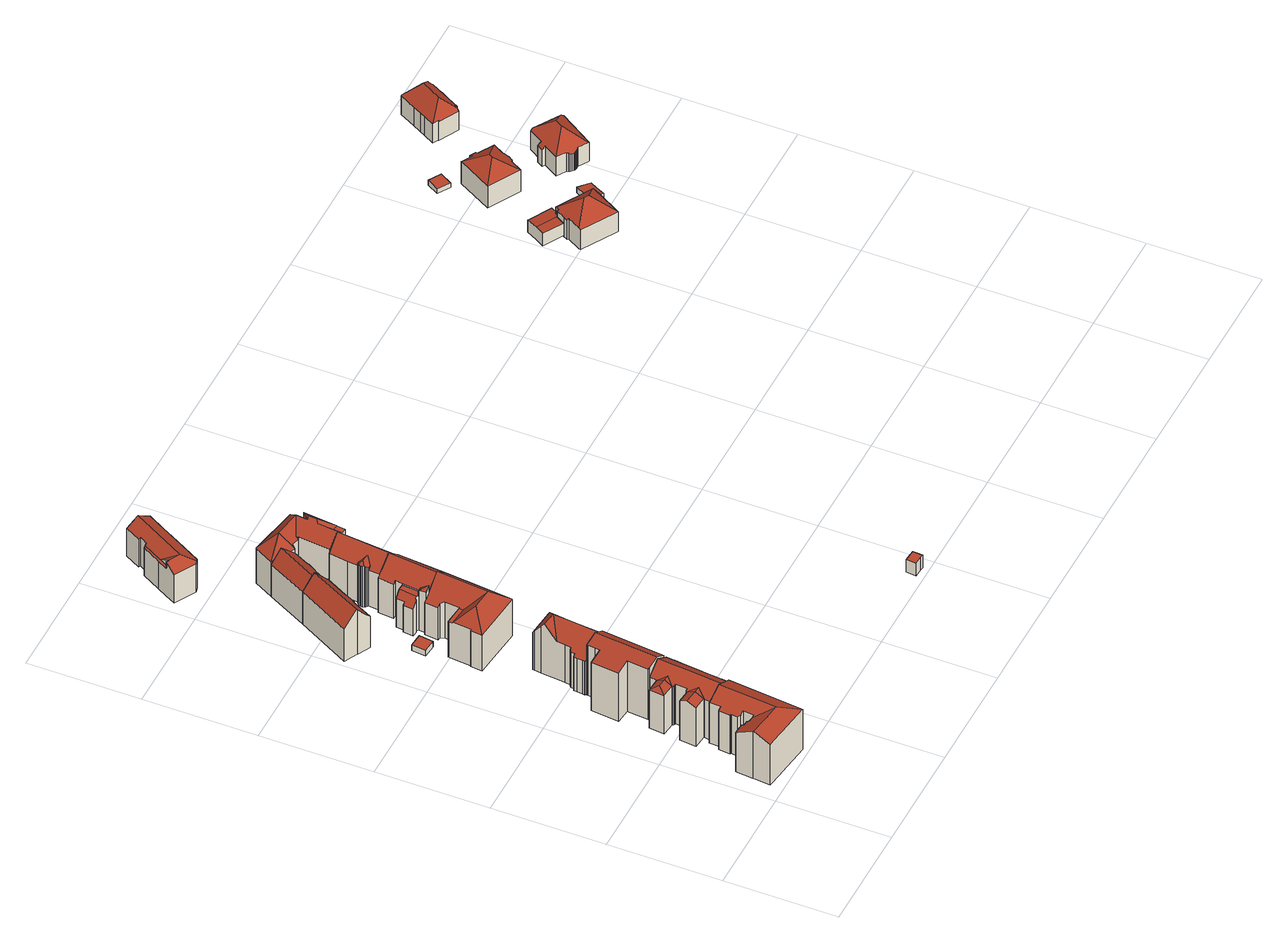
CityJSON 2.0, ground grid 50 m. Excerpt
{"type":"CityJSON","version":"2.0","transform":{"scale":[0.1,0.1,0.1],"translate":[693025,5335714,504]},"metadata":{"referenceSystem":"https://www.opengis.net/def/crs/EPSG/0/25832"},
"CityObjects":{
"building1":{"type":"Building","attributes":{"Gemeindeschluessel":"09162000","HoeheDach":"533.101","HoeheGrund":"507.770","Methode":"2000","NiedrigsteTraufeDesGebaeudes":"528.697","Geometrietyp2DReferenz":"3000","function":"31001_1000","roofType":"3100","measuredHeight":25.33,"storeysAboveGround":4},"geometry":[{"type":"MultiSurface","lod":"2","boundaries":[[[0,1,2,3,4,5]],[[6,7,8,9]],[[10,11,12,13]],[[14,15,16,17,18]],[[19,20,21,22,23,24,25,26]],[[27,28,29,30]],[[31,32,33,34,35,36]],[[37,38,39,21,20,19]],[[40,41,7,6]],[[42,43,26,44,45,1,0,5,8,7,41,46,47,48]],[[49,48,47,50,51,52]],[[53,28,27,54,13,12]],[[55,56,19,26,43,42,48,49]],[[47,46,41,40,57,50]],[[30,29,58,59]],[[5,4,9,8]],[[22,21,39,60,61,23]],[[62,63,17,16,15,33,32,31,44,26,25,24,58,29,28,53,12,11]],[[64,62,11,10]],[[65,63,62,64]],[[34,33,15,14]],[[18,17,63,65]],[[66,67,37,19,56,55,49,52]],[[24,23,61,68,59,58]],[[38,37,67,66,52,51,50,57,40,6,9,4,3,2,69,70,36,35,34,14,18,65,64,10,13,54,27,30,59,68,61,60,39]],[[45,44,31,36,70,69,2,1]]],"semantics":{"surfaces":[{"type":"WallSurface"},{"type":"RoofSurface"},{"type":"GroundSurface"}],"values":[0,0,0,0,1,0,0,0,0,1,0,0,1,0,0,0,0,1,0,0,0,0,0,0,2,0]}}]},
"building2":{"type":"Building","attributes":{"Gemeindeschluessel":"09162000","HoeheDach":"533.060","HoeheGrund":"507.670","Methode":"2000","NiedrigsteTraufeDesGebaeudes":"528.270","Geometrietyp2DReferenz":"3000","function":"31001_1000","roofType":"3100","measuredHeight":25.39,"storeysAboveGround":4},"geometry":[{"type":"MultiSurface","lod":"2","boundaries":[[[71,72,73,74]],[[75,76,77]],[[78,79,80,81,82,83]],[[84,85,86,87,88,89]],[[82,81,90,91,92,93,94,95,96,97,98,76,75,99,100,101,102,103,104,105,106,107,108,109,110,111,112]],[[86,113,99,77,114,87]],[[72,115,116,117,73]],[[96,118,119,120,121,97]],[[122,123,124,125,126,127]],[[128,107,106,129]],[[109,72,71,110]],[[114,77,76,130,131]],[[83,82,112,132]],[[133,111,110,134]],[[135,102,101,136]],[[100,99,113]],[[129,106,105,137]],[[138,104,103,139]],[[115,108,107,128,140,141]],[[119,118,142,143]],[[105,104,138,137]],[[110,71,144,134]],[[139,103,102,135]],[[109,108,115,72]],[[88,131,130,145,146,89]],[[87,114,131,88]],[[80,127,126,125,147,148,149,150,151,152,142,118,96,95,94,93,92,91,90,81]],[[144,71,74,153]],[[76,98,154,155,145,130]],[[124,156,157,158,159,160,161,143,142,152,151,150,149,148,147,125]],[[132,112,111,133]],[[162,117,116,163]],[[164,165,136,101,100,113,86,85]],[[122,127,80,79]],[[116,115,141,163]],[[75,77,99]],[[98,97,121,154]],[[74,73,117,162,166,153]],[[161,160,159,158,157,156,124,123,122,79,78,83,132,133,134,144,153,166,162,163,141,140,128,129,137,138,139,135,136,165,164,85,84,89,146,145,155,154,121,120,119,143]]],"semantics":{"surfaces":[{"type":"RoofSurface"},{"type":"WallSurface"},{"type":"GroundSurface"}],"values":[0,0,1,1,0,0,0,1,1,1,0,0,1,1,1,0,1,1,1,1,1,1,1,0,1,0,0,1,1,1,1,1,1,1,1,0,1,1,2]}}]},
"building3":{"type":"Building","attributes":{"Gemeindeschluessel":"09162000","HoeheDach":"534.353","HoeheGrund":"506.160","Methode":"2000","NiedrigsteTraufeDesGebaeudes":"526.509","Geometrietyp2DReferenz":"3000","function":"31001_1000","roofType":"3100","measuredHeight":28.19,"storeysAboveGround":7},"geometry":[{"type":"MultiSurface","lod":"2","boundaries":[[[167,168,169,170,171,172,173]],[[174,173,172,175,176,177]],[[170,169,178,179]],[[180,181,182,183,178,169,168,184]],[[185,186,187,188,189,190,191,192,193,194,195,196,197,198,199,200,176,175,172,171,170,179]],[[200,201,177,176]],[[194,202,203,195]],[[198,204,205,199]],[[195,203,206,196]],[[186,182,181,187]],[[197,207,204,198]],[[187,181,180,188]],[[190,189,188,180,184,208,209,210,191]],[[193,211,202,194]],[[191,210,212,192]],[[208,167,173,174,209]],[[179,178,183,185]],[[185,183,182,186]],[[192,212,211,193]],[[199,205,201,200]],[[202,211,212,210,209,174,177,201,205,204,207,206,203]],[[168,167,208,184]],[[196,206,207,197]]],"semantics":{"surfaces":[{"type":"WallSurface"},{"type":"RoofSurface"},{"type":"GroundSurface"}],"values":[0,0,0,1,2,0,0,0,0,0,0,0,0,0,0,1,0,0,0,0,1,0,0]}}]},
"building4":{"type":"Building","attributes":{"Gemeindeschluessel":"09162000","HoeheDach":"533.942","HoeheGrund":"506.780","Methode":"2000","NiedrigsteTraufeDesGebaeudes":"524.717","Geometrietyp2DReferenz":"3000","function":"31001_1000","roofType":"3100","measuredHeight":27.16,"storeysAboveGround":4},"geometry":[{"type":"MultiSurface","lod":"2","boundaries":[[[213,214,215,216]],[[217,218,219,220]],[[221,222,223,224]],[[225,226,227,228]],[[228,227,222,221]],[[229,230,231]],[[232,233,234,235]],[[236,237,238,239,240,241]],[[242,243,233,232]],[[225,244,245,220,219,246,247,226]],[[248,249,250,251]],[[252,253,218,217]],[[254,255,256,257]],[[215,258,249,248,259,216]],[[257,256,260,261]],[[261,260,243,242]],[[229,246,219,218,253,262,230]],[[223,222,227,226,247,246,229,263,264]],[[245,244,225,228,221,224,265,266,237,236,241,254,257,261,242,232,235,213,216,259,248,251,267,268,269,270,252,217,220]],[[235,234,214,213]],[[240,239,238,271,264,263,229,231,272,250,249,258,215,214,234,233,243,260,256,255]],[[241,240,255,254]],[[250,272,231,230,262,270,269,268,267,251]],[[266,271,238,237]],[[265,224,223,264,271,266]],[[270,262,253,252]]],"semantics":{"surfaces":[{"type":"WallSurface"},{"type":"RoofSurface"},{"type":"GroundSurface"}],"values":[0,0,0,0,0,1,0,0,0,0,0,0,0,0,0,0,1,1,2,0,1,0,0,0,0,0]}}]},
"building5":{"type":"Building","attributes":{"Gemeindeschluessel":"09162000","HoeheDach":"510.116","HoeheGrund":"507.250","Methode":"1000","NiedrigsteTraufeDesGebaeudes":"510.116","Geometrietyp2DReferenz":"3000","function":"31001_2000","roofType":"1000","measuredHeight":2.87},"geometry":[{"type":"MultiSurface","lod":"2","boundaries":[[[273,274,275,276]],[[277,278,274,273]],[[279,276,275,280]],[[279,280,278,277]],[[279,277,273,276]],[[278,280,275,274]]],"semantics":{"surfaces":[{"type":"WallSurface"},{"type":"RoofSurface"},{"type":"GroundSurface"}],"values":[0,1,2,0,0,0]}}]},
"building6":{"type":"Building","attributes":{"Gemeindeschluessel":"09162000","HoeheDach":"530.864","HoeheGrund":"506.740","Methode":"2000","NiedrigsteTraufeDesGebaeudes":"522.237","Geometrietyp2DReferenz":"3000","function":"31001_1000","roofType":"3100","measuredHeight":24.12,"storeysAboveGround":4},"geometry":[{"type":"MultiSurface","lod":"2","boundaries":[[[281,282,283,284]],[[285,286,287,288,289,281]],[[290,291,292,293]],[[289,288,294,295,283,282]],[[287,296,297,298,299,300,301,302,303,292,291,294,288]],[[294,291,290,304,305,295]],[[306,301,300,307]],[[307,300,299,308]],[[309,303,302,310]],[[311,298,297,312]],[[308,299,298,311]],[[310,306,307,308,311,312,313,286,285,281,284,305,304,290,293,309]],[[289,282,281]],[[293,292,303,309]],[[284,283,295,305]],[[313,312,297,296,287,286]],[[310,302,301,306]]],"semantics":{"surfaces":[{"type":"WallSurface"},{"type":"RoofSurface"},{"type":"GroundSurface"}],"values":[0,0,0,1,1,0,0,0,0,0,0,2,0,0,0,0,0]}}]},
"building7":{"type":"Building","attributes":{"Gemeindeschluessel":"09162000","HoeheDach":"533.395","HoeheGrund":"507.240","Methode":"2000","NiedrigsteTraufeDesGebaeudes":"524.412","Geometrietyp2DReferenz":"3000","function":"31001_1000","roofType":"3200","measuredHeight":26.16,"storeysAboveGround":4},"geometry":[{"type":"MultiSurface","lod":"2","boundaries":[[[314,315,316,317,318,319]],[[320,321,322,323]],[[324,325,326,316,315,314,327,328]],[[321,329,330,331,332,317,316,333,334,335,336,337,338,322]],[[339,340,330,329,321,320]],[[341,342,343,344,345,346,347,348,349,350,351,352,353,340,339,320,323,354,355,356,357,358,359]],[[317,332,360,318]],[[323,322,338,354]],[[328,327,361,347,346,345]],[[332,331,353,352,351,360]],[[325,343,342,341,359,362,363,326]],[[354,338,337,355]],[[364,319,318,360,351,350,349,348]],[[314,319,364,361,327]],[[353,331,330,340]],[[347,361,364,348]],[[344,343,325,324,328,345]],[[336,335,357,356,355,337]],[[326,363,362,334,333,316]],[[334,362,359,358,357,335]]],"semantics":{"surfaces":[{"type":"RoofSurface"},{"type":"WallSurface"},{"type":"GroundSurface"}],"values":[0,1,0,0,1,2,0,1,1,1,1,1,1,0,1,1,1,1,0,1]}}]},
"building8":{"type":"Building","attributes":{"Gemeindeschluessel":"09162000","HoeheDach":"531.121","HoeheGrund":"507.360","Methode":"2000","NiedrigsteTraufeDesGebaeudes":"521.528","Geometrietyp2DReferenz":"3000","function":"31001_1000","roofType":"2100","measuredHeight":23.76},"geometry":[{"type":"MultiSurface","lod":"2","boundaries":[[[365,366,367,368]],[[369,370,371,372,373]],[[374,375,376,377]],[[378,379,380,381]],[[382,383,384,385,386]],[[369,386,385,370]],[[372,371,387,388,377,376]],[[384,383,389]],[[390,391,392,382,386,369,373,366,365]],[[368,367,379,378]],[[367,366,373,372,376,375,380,379]],[[389,383,382,392,393,394]],[[381,380,375,374]],[[395,396,394,393,392,391,390,365,368,378,381,374,377,388,387]],[[396,384,389,394]],[[396,395,387,371,370,385,384]]],"semantics":{"surfaces":[{"type":"WallSurface"},{"type":"RoofSurface"},{"type":"GroundSurface"}],"values":[0,1,0,0,1,0,0,1,0,0,1,0,0,2,0,0]}}]},
"building9":{"type":"Building","attributes":{"Gemeindeschluessel":"09162000","HoeheDach":"530.010","HoeheGrund":"506.630","Methode":"2000","NiedrigsteTraufeDesGebaeudes":"522.644","Geometrietyp2DReferenz":"3000","function":"31001_9998","roofType":"3100","measuredHeight":23.38,"storeysAboveGround":5},"geometry":[{"type":"MultiSurface","lod":"2","boundaries":[[[397,398,399,400]],[[401,402,403,404,405,406,399,398,407,408]],[[409,402,401,410]],[[408,407,411,412,413]],[[414,405,404,415]],[[416,410,401,408,413,417]],[[418,403,402,409]],[[400,399,406,419]],[[419,406,405,414]],[[415,404,403,418]],[[400,419,414,415,418,409,410,416,417,420,421,422,397]],[[413,412,420,417]],[[411,407,398,397,422,421,420,412]]],"semantics":{"surfaces":[{"type":"WallSurface"},{"type":"RoofSurface"},{"type":"GroundSurface"}],"values":[0,1,0,1,0,0,0,0,0,0,2,0,0]}}]},
"building10":{"type":"Building","attributes":{"Gemeindeschluessel":"09162000","HoeheDach":"532.740","HoeheGrund":"507.170","Methode":"2000","NiedrigsteTraufeDesGebaeudes":"525.525","Geometrietyp2DReferenz":"3000","function":"31001_1000","roofType":"3100","measuredHeight":25.57,"storeysAboveGround":4},"geometry":[{"type":"MultiSurface","lod":"2","boundaries":[[[423,424,425,426,427,428,429,430,431,432]],[[433,426,425,434]],[[435,436,437,424,423]],[[438,431,430,439]],[[440,437,436,441]],[[442,439,430,429,428,443]],[[359,444,357,438,439,442,443,445,433,434,446,440,441]],[[441,436,435,359]],[[424,437,440,446,434,425]],[[443,428,427,445]],[[357,432,431,438]],[[444,359,435,423,432,357]],[[426,433,445,427]]],"semantics":{"surfaces":[{"type":"RoofSurface"},{"type":"WallSurface"},{"type":"GroundSurface"}],"values":[0,1,0,1,1,1,2,1,1,1,1,1,1]}}]},
"building11":{"type":"Building","attributes":{"Gemeindeschluessel":"09162000","HoeheDach":"525.220","HoeheGrund":"506.820","Methode":"2000","NiedrigsteTraufeDesGebaeudes":"521.605","Geometrietyp2DReferenz":"3000","function":"31001_9998","roofType":"3100","measuredHeight":18.4,"storeysAboveGround":4},"geometry":[{"type":"MultiSurface","lod":"2","boundaries":[[[447,448,449,450]],[[451,452,453,454]],[[455,456,457,458]],[[459,460,461,462]],[[463,464,465,466,467,468,457,456,469,470,471]],[[454,453,472,473]],[[458,474,475,476,477,478,479,480,481,482,483,484,485,486,447,450,451,454,473,487,455]],[[471,470,469,472,453,452,449,448,488,489]],[[458,457,468,474]],[[484,490,491,485]],[[474,468,467,475]],[[492,493,463,471,461,460,494]],[[491,488,448,447,486,485]],[[471,489,461]],[[462,489,488,491,490,459]],[[462,461,489]],[[480,479,478,464,463,493]],[[481,480,493,492,494,482]],[[469,456,455,487,473,472]],[[450,449,452,451]],[[494,460,459,490,484,483,482]],[[478,477,476,466,465,464]],[[475,467,466,476]]],"semantics":{"surfaces":[{"type":"WallSurface"},{"type":"RoofSurface"},{"type":"GroundSurface"}],"values":[0,0,0,0,1,0,2,1,0,0,0,1,0,1,1,0,0,0,0,0,0,0,0]}}]},
"building12":{"type":"Building","attributes":{"Gemeindeschluessel":"09162000","HoeheDach":"533.031","HoeheGrund":"506.817","Methode":"2000","NiedrigsteTraufeDesGebaeudes":"525.973","Geometrietyp2DReferenz":"3000","function":"31001_1000","roofType":"3100","measuredHeight":26.21,"storeysAboveGround":4},"geometry":[{"type":"MultiSurface","lod":"2","boundaries":[[[495,496,497,498]],[[499,500,501,502]],[[503,504,505,506,507,508]],[[503,508,509,510]],[[511,512,513,514]],[[515,516,517,518]],[[519,502,501,520,521]],[[495,514,513,522,523,496]],[[518,517,524,525]],[[526,524,517,516,527]],[[528,507,506]],[[498,497,529,530]],[[504,503,510,531,532,533,534,499,502,519,511,514,495,498,530,535,515,518,525]],[[533,536,537,534]],[[526,527,529,497,496,523,538,539,528,506,505]],[[510,509,540,531]],[[539,538,522,513,512,521,520,541]],[[535,527,516,515]],[[532,542,536,533]],[[504,525,524,526,505]],[[534,537,500,499]],[[523,522,538]],[[532,531,540,543,542]],[[539,541,543,540,509,508,507,528]],[[536,542,543,541,520,501,500,537]],[[519,521,512,511]],[[535,530,529,527]]],"semantics":{"surfaces":[{"type":"WallSurface"},{"type":"RoofSurface"},{"type":"GroundSurface"}],"values":[0,0,0,0,0,0,0,0,0,1,0,0,2,0,1,0,1,0,0,0,0,0,0,1,1,0,0]}}]},
"building13":{"type":"Building","attributes":{"Gemeindeschluessel":"09162000","HoeheDach":"534.303","HoeheGrund":"506.616","Methode":"2000","NiedrigsteTraufeDesGebaeudes":"525.177","Geometrietyp2DReferenz":"3000","function":"31001_1000","roofType":"3100","measuredHeight":27.69,"storeysAboveGround":4},"geometry":[{"type":"MultiSurface","lod":"2","boundaries":[[[544,545,546,547]],[[548,549,550,551,552,553]],[[420,547,546,554]],[[397,555,556,557,558]],[[559,560,561,562,563]],[[564,565,566,555,397,420,554,567,568]],[[567,554,546,545,550,549]],[[544,551,550,545]],[[569,570,561,560,571,552,551,572,573,574]],[[544,547,558,557]],[[420,397,558,547]],[[564,568,575,576,570]],[[569,574,566,565]],[[555,566,574,573,577,556]],[[544,557,556,577,572,551]],[[559,578,571,560]],[[576,562,561,570]],[[575,563,562,576]],[[567,549,548,579,578,559,563,575,568]],[[571,578,552]],[[565,564,570,569]],[[553,579,548]],[[578,579,553,552]],[[577,573,572]]],"semantics":{"surfaces":[{"type":"RoofSurface"},{"type":"WallSurface"},{"type":"GroundSurface"}],"values":[0,0,1,1,0,2,1,0,0,0,1,1,1,1,0,0,0,0,1,0,1,1,0,1]}}]},
"building14":{"type":"Building","attributes":{"Gemeindeschluessel":"09162000","HoeheDach":"510.790","HoeheGrund":"504.019","Methode":"9999","NiedrigsteTraufeDesGebaeudes":"510.790","Geometrietyp2DReferenz":"3000","function":"31001_2000","roofType":"1000","measuredHeight":6.77},"geometry":[{"type":"MultiSurface","lod":"2","boundaries":[[[580,581,582,583]],[[583,584,585,586,587,588,589,580]],[[588,590,591,589]],[[587,592,590,588]],[[585,593,594,586]],[[583,582,595,584]],[[584,595,593,585]],[[581,591,590,592,594,593,595,582]],[[586,594,592,587]],[[589,591,581,580]]],"semantics":{"surfaces":[{"type":"WallSurface"},{"type":"GroundSurface"},{"type":"RoofSurface"}],"values":[0,1,0,0,0,0,0,2,0,0]}}]},
"building15":{"type":"Building","attributes":{"Gemeindeschluessel":"09162000","HoeheDach":"514.710","HoeheGrund":"507.940","Methode":"2000","NiedrigsteTraufeDesGebaeudes":"514.314","Geometrietyp2DReferenz":"3000","function":"31001_1000","roofType":"3100","measuredHeight":6.77},"geometry":[{"type":"MultiSurface","lod":"2","boundaries":[[[596,597,598,599]],[[600,601,602,603,604,605]],[[606,607,608,609,610,611]],[[599,598,612,613]],[[606,611,597,596]],[[610,609,614,601,600,605,615]],[[602,601,614,616]],[[598,597,611,610,615,612]],[[616,614,609,608]],[[612,615,605,604,617,613]],[[616,608,607,606,596,599,613,617,604,603,602]]],"semantics":{"surfaces":[{"type":"WallSurface"},{"type":"RoofSurface"},{"type":"GroundSurface"}],"values":[0,0,0,0,0,1,0,1,0,0,2]}}]},
"building16":{"type":"Building","attributes":{"Gemeindeschluessel":"09162000","HoeheDach":"524.968","HoeheGrund":"507.540","Methode":"1000","NiedrigsteTraufeDesGebaeudes":"517.798","Geometrietyp2DReferenz":"3000","function":"31001_1000","roofType":"3200","measuredHeight":17.43,"storeysAboveGround":2},"geometry":[{"type":"MultiSurface","lod":"2","boundaries":[[[618,619,620,621]],[[622,623,624,625,626,627]],[[628,629,630,631,632,633]],[[634,624,623,635,636,637,638,639,640,641]],[[642,643,644,645]],[[646,632,631,647]],[[644,633,632,646,648,645]],[[628,633,644,643,649,620,619,650]],[[625,624,634,641,629,628,650,626]],[[651,649,643,642]],[[621,620,649,651]],[[641,640,639,630,629]],[[637,636,635,623,622,627,652,618,621,651,642,645,648,646,647,653,638]],[[630,639,638,653,647,631]],[[626,650,619,618,652,627]]],"semantics":{"surfaces":[{"type":"WallSurface"},{"type":"RoofSurface"},{"type":"GroundSurface"}],"values":[0,0,1,0,0,0,0,1,1,0,0,1,2,0,0]}}]},
"building17":{"type":"Building","attributes":{"Gemeindeschluessel":"09162000","HoeheDach":"510.191","HoeheGrund":"507.730","Methode":"1000","NiedrigsteTraufeDesGebaeudes":"510.191","Geometrietyp2DReferenz":"3000","function":"31001_2000","roofType":"1000","measuredHeight":2.46},"geometry":[{"type":"MultiSurface","lod":"2","boundaries":[[[654,655,656,657]],[[658,659,656,655]],[[658,660,661,659]],[[660,654,657,661]],[[661,657,656,659]],[[658,655,654,660]]],"semantics":{"surfaces":[{"type":"WallSurface"},{"type":"GroundSurface"},{"type":"RoofSurface"}],"values":[0,1,0,2,0,0]}}]},
"building18":{"type":"Building","attributes":{"Gemeindeschluessel":"09162000","HoeheDach":"524.720","HoeheGrund":"507.720","Methode":"2000","NiedrigsteTraufeDesGebaeudes":"518.084","Geometrietyp2DReferenz":"3000","function":"31001_1000","roofType":"3200","measuredHeight":17,"storeysAboveGround":2},"geometry":[{"type":"MultiSurface","lod":"2","boundaries":[[[662,663,664,665]],[[666,667,668,669,662,665,670,671,672,673,674,675,676,677,678,679,680,681,682,683,684,685,686,687,688,689]],[[690,691,692,693,694,695,696,697,664,663,698,699,700,701,702,703,704,705]],[[679,706,707,680]],[[704,703,708,709,710,711,712,713,714]],[[670,697,696,671]],[[671,696,695,672]],[[684,711,710,685]],[[668,699,698,669]],[[703,702,689,688,687,708]],[[676,675,674,693,692,691]],[[715,678,677,676,691,690]],[[715,690,705,706]],[[705,704,714,707,706]],[[669,698,663,662]],[[672,695,694,673]],[[714,713,682,681,680,707]],[[689,702,701,666]],[[687,686,685,710,709,708]],[[700,699,668,667,666,701]],[[678,715,706,679]],[[665,664,697,670]],[[713,712,711,684,683,682]],[[673,694,693,674]]],"semantics":{"surfaces":[{"type":"WallSurface"},{"type":"GroundSurface"},{"type":"RoofSurface"}],"values":[0,1,2,0,2,0,0,0,0,0,0,0,2,2,0,0,0,0,0,0,0,0,0,0]}}]},
"building19":{"type":"Building","attributes":{"Gemeindeschluessel":"09162000","HoeheDach":"510.658","HoeheGrund":"507.860","Methode":"2000","NiedrigsteTraufeDesGebaeudes":"510.354","Geometrietyp2DReferenz":"3000","function":"31001_2000","roofType":"1000","measuredHeight":2.8},"geometry":[{"type":"MultiSurface","lod":"2","boundaries":[[[716,717,718,719,720,721,722,723]],[[717,716,723,724,725,726]],[[727,726,725,724,728,729,730,731]],[[718,717,726,727,731,719]],[[731,730,729,721,720,719]],[[728,724,723,722,721,729]]],"semantics":{"surfaces":[{"type":"GroundSurface"},{"type":"WallSurface"},{"type":"RoofSurface"}],"values":[0,1,2,1,1,1]}}]},
"building20":{"type":"Building","attributes":{"Gemeindeschluessel":"09162000","HoeheDach":"524.400","HoeheGrund":"507.400","Methode":"2000","NiedrigsteTraufeDesGebaeudes":"516.186","Geometrietyp2DReferenz":"3000","function":"31001_1000","roofType":"3200","measuredHeight":17,"storeysAboveGround":3},"geometry":[{"type":"MultiSurface","lod":"2","boundaries":[[[732,733,734,735,736,737]],[[738,739,740,741,742,743,744,745,746,747,748,749,750,751,752,753,754,755,756,757,758,759,760,761,762]],[[758,763,764,759]],[[765,766,767,768,769,770,771,772,773,774,775,732,737,776]],[[776,737,736,777,764,763,778,779,780,781,782,783]],[[762,734,733,738]],[[746,769,768,747]],[[743,772,771,744]],[[742,773,772,743]],[[751,750,765,776,783,752]],[[752,783,782,753]],[[749,748,767,766,765,750]],[[745,770,769,746]],[[755,780,779,756]],[[744,771,770,745]],[[778,763,758,757,756,779]],[[739,738,733,732,775,740]],[[777,735,734,762,761,760,759,764]],[[747,768,767,748]],[[742,741,740,775,774,773]],[[736,735,777]],[[754,753,782,781,780,755]]],"semantics":{"surfaces":[{"type":"RoofSurface"},{"type":"GroundSurface"},{"type":"WallSurface"}],"values":[0,1,2,0,0,2,2,2,2,2,2,2,2,2,2,2,2,2,2,2,0,2]}}]},
"building21":{"type":"Building","attributes":{"Gemeindeschluessel":"09162000","HoeheDach":"524.350","HoeheGrund":"507.848","Methode":"2000","NiedrigsteTraufeDesGebaeudes":"511.450","Geometrietyp2DReferenz":"3000","function":"31001_1000","roofType":"3200","measuredHeight":16.5,"storeysAboveGround":4},"geometry":[{"type":"MultiSurface","lod":"2","boundaries":[[[784,785,786,787]],[[788,789,790,791,792,793,794,795,796,797,798,799,800,801,802,803,804,784,787,805,806]],[[797,796,807,808,809]],[[803,810,811,804]],[[808,807,812,813,814,815,816,817,818,819,820,821]],[[805,822,823,806]],[[794,793,824,825,814,813]],[[794,813,812,795]],[[800,799,826,827,828]],[[789,817,816,790]],[[792,829,824,793]],[[788,818,817,789]],[[795,812,807,796]],[[802,830,810,803]],[[797,809,831,798]],[[800,828,832,801]],[[801,832,830,802]],[[826,831,809,808,821,827]],[[827,821,820,833,811,810,830,832,828]],[[788,806,823,819,818]],[[791,834,829,792]],[[798,831,826,799]],[[784,804,811,833,785]],[[835,815,814,825]],[[787,786,822,805]],[[824,829,834,835,825]],[[820,819,823,822,786,785,833]],[[791,790,816,815,835,834]]],"semantics":{"surfaces":[{"type":"WallSurface"},{"type":"GroundSurface"},{"type":"RoofSurface"}],"values":[0,1,0,0,2,0,0,0,0,0,0,0,0,0,0,0,0,2,2,0,0,0,0,0,0,2,2,0]}}]}
},
"vertices":[
[126,178,253],[132,170,257],[132,170,38],[126,178,38],[124,180,38],[124,180,253],[103,193,38],[103,193,248],[103,182,253],[103,182,38],[136,256,38],[136,256,247],[141,309,247],[141,309,38],[146,215,38],[146,215,254],[146,215,253],[138,225,249],[138,225,38],[279,9,254],[293,156,254],[311,343,254],[245,350,286],[237,351,290],[235,351,291],[218,166,291],[211,92,291],[158,308,38],[158,308,255],[161,358,254],[161,358,38],[160,167,263],[161,173,263],[164,213,263],[164,213,38],[161,173,38],[160,167,38],[279,9,38],[293,156,38],[311,343,38],[55,197,38],[55,197,248],[116,105,291],[135,102,291],[148,168,257],[141,169,257],[54,187,253],[48,118,289],[47,114,291],[40,40,254],[48,118,38],[47,114,38],[40,40,38],[154,308,253],[154,308,38],[109,31,254],[128,29,254],[54,187,38],[178,356,263],[178,356,38],[245,350,38],[237,351,38],[139,256,248],[141,255,249],[139,256,38],[141,255,38],[109,31,38],[128,29,38],[235,351,38],[141,169,38],[148,168,38],
[181,391,244],[185,430,264],[124,436,264],[121,396,244],[224,565,262],[201,602,243],[198,568,262],[245,350,37],[311,343,37],[311,343,243],[245,350,291],[237,351,285],[237,351,37],[135,540,37],[192,534,37],[192,534,243],[135,540,244],[134,540,243],[134,540,37],[248,381,291],[252,424,291],[256,468,291],[262,527,291],[265,562,291],[268,596,291],[271,630,291],[206,636,244],[202,602,244],[194,533,243],[194,531,243],[195,531,243],[198,528,246],[202,526,249],[206,525,252],[201,472,252],[197,472,249],[192,471,245],[190,470,244],[214,428,264],[181,388,243],[178,363,243],[178,356,243],[193,533,243],[161,571,262],[188,469,245],[185,466,246],[128,470,247],[337,624,244],[337,624,37],[271,630,37],[206,636,37],[312,352,37],[314,375,37],[315,377,37],[315,377,243],[314,375,243],[312,352,243],[192,471,37],[197,472,37],[141,608,243],[141,607,243],[178,356,37],[178,363,37],[181,388,37],[198,528,37],[195,531,37],[201,472,37],[206,525,37],[202,526,37],[190,470,37],[188,469,37],[338,624,243],[338,624,37],[181,391,37],[141,608,37],[141,607,37],[318,418,243],[323,462,243],[328,522,243],[332,556,243],[335,589,243],[335,590,243],[121,396,37],[202,602,37],[201,602,37],[318,418,37],[323,462,37],[328,522,37],[332,556,37],[335,589,37],[335,590,37],[128,470,37],[185,466,37],[193,533,37],[194,531,37],[124,436,37],
[346,904,269],[346,904,225],[364,903,225],[364,903,22],[346,904,22],[297,909,22],[297,909,301],[293,910,304],[293,910,22],[292,910,22],[292,910,303],[365,903,225],[365,903,22],[337,624,225],[338,624,225],[362,869,225],[364,894,225],[319,626,225],[364,894,22],[362,869,22],[338,624,22],[337,624,22],[319,626,22],[266,631,22],[206,636,22],[206,637,22],[197,638,22],[207,732,22],[141,738,22],[153,862,22],[219,856,22],[222,880,22],[225,908,22],[226,916,22],[226,916,292],[207,732,292],[141,738,280],[222,880,292],[225,908,292],[153,862,280],[219,856,292],[319,626,269],[266,631,304],[206,636,293],[197,638,292],[206,637,293],
[233,986,28],[233,986,216],[239,992,223],[239,992,28],[264,1165,28],[264,1165,229],[389,1153,229],[389,1153,28],[365,903,28],[365,903,235],[364,903,236],[364,903,28],[368,939,28],[368,939,235],[366,915,235],[366,915,28],[323,1105,299],[258,1111,299],[253,1058,230],[223,971,28],[223,971,207],[232,971,217],[232,971,28],[237,915,28],[292,910,28],[292,910,286],[237,915,228],[226,916,216],[226,916,28],[221,956,28],[221,956,207],[378,1045,28],[388,1148,28],[388,1148,236],[378,1045,235],[246,993,28],[246,993,230],[249,1018,230],[249,1018,28],[263,1159,28],[263,1159,237],[217,917,28],[217,917,207],[218,920,207],[218,920,28],[245,993,228],[245,993,28],[219,930,207],[219,930,28],[260,1128,277],[318,1051,299],[304,908,299],[304,908,28],[297,909,28],[253,1057,28],[253,1058,28],[258,1111,28],[260,1128,28],[297,909,292],[253,1057,230],
[157,1578,61],[163,1641,61],[163,1641,32],[157,1578,32],[216,1573,61],[224,1635,61],[216,1573,32],[224,1635,32],
[2,1857,27],[2,1857,198],[128,2094,200],[128,2094,27],[57,1828,27],[59,1827,27],[59,1827,266],[57,1828,269],[2,1857,199],[183,2067,27],[183,2067,267],[234,2042,202],[234,2042,27],[181,2068,269],[180,2068,267],[95,1808,219],[115,1797,194],[115,1798,194],[167,1899,195],[176,1894,182],[197,1933,182],[188,1939,195],[240,2038,194],[181,2068,27],[180,2068,27],[197,1933,27],[176,1894,27],[167,1899,27],[240,2038,27],[188,1939,27],[115,1798,27],[115,1797,27],[95,1808,27],
[245,1401,294],[266,1399,294],[340,1392,294],[272,1469,224],[187,1477,224],[187,1472,229],[273,1571,32],[273,1571,215],[261,1572,204],[261,1572,32],[259,1330,224],[403,1316,224],[404,1320,228],[170,1340,225],[170,1339,224],[281,1555,224],[282,1552,225],[277,1487,226],[274,1487,224],[347,1462,294],[362,1622,294],[298,1628,234],[288,1629,224],[276,1630,213],[267,1631,204],[281,1555,32],[282,1552,32],[417,1455,32],[404,1320,32],[403,1316,32],[259,1330,32],[170,1339,32],[170,1340,32],[175,1392,32],[178,1392,32],[187,1472,32],[187,1477,32],[189,1494,32],[274,1487,32],[277,1487,32],[267,1631,32],[276,1630,32],[288,1629,32],[298,1628,32],[362,1622,32],[432,1615,32],[189,1494,224],[175,1392,224],[432,1615,228],[417,1455,228],[178,1392,228],
[270,1672,34],[270,1672,210],[262,1666,202],[262,1666,34],[277,1664,217],[301,1662,217],[309,1747,217],[282,1749,217],[275,1667,217],[254,1713,34],[254,1713,187],[258,1751,188],[258,1751,34],[240,1668,34],[240,1668,175],[244,1713,176],[244,1713,34],[279,1663,246],[278,1659,249],[298,1628,271],[301,1662,245],[277,1664,245],[309,1747,34],[282,1749,34],[276,1630,250],[275,1667,34],[277,1664,34],[279,1663,34],[278,1659,34],[276,1630,34],[301,1662,34],[298,1628,34],
[324,2217,26],[324,2217,194],[289,2148,193],[289,2148,26],[180,2068,251],[183,2067,248],[234,2042,192],[269,2108,192],[274,2106,186],[294,2144,187],[264,2249,260],[171,2073,260],[183,2067,26],[180,2068,26],[235,2264,219],[221,2271,198],[128,2094,198],[274,2106,26],[269,2108,26],[171,2073,26],[128,2094,26],[234,2042,26],[294,2144,26],[221,2271,26],[235,2264,26],[264,2249,26],
[365,1621,287],[386,1841,287],[323,1848,230],[317,1849,225],[307,1850,216],[300,1781,215],[311,1780,225],[312,1780,226],[309,1747,226],[298,1628,226],[317,1849,32],[323,1848,32],[432,1615,227],[453,1832,226],[387,1840,286],[309,1747,32],[312,1780,32],[387,1840,32],[453,1832,32],[311,1780,32],[300,1781,32],[365,1621,32],[307,1850,32],[386,1841,32],
[146,2775,28],[146,2775,182],[165,2809,182],[165,2809,28],[157,2814,28],[157,2814,176],[195,2883,176],[195,2883,28],[296,2827,28],[296,2827,177],[252,2748,177],[252,2748,28],[52,2646,176],[52,2646,212],[61,2641,212],[61,2641,176],[132,2552,183],[146,2556,177],[188,2632,177],[209,2669,177],[208,2669,177],[239,2725,177],[246,2855,212],[138,2660,212],[112,2613,212],[228,2865,200],[228,2865,28],[239,2725,28],[208,2669,28],[209,2669,28],[188,2632,28],[146,2556,28],[132,2552,28],[121,2549,28],[36,2596,28],[27,2601,28],[52,2646,28],[78,2693,28],[122,2774,28],[135,2775,28],[246,2855,28],[135,2775,176],[87,2688,176],[78,2693,176],[122,2774,176],[36,2596,178],[121,2549,178],[27,2601,178],
[338,1998,28],[338,1998,222],[347,2080,224],[347,2080,28],[315,1933,28],[315,1933,245],[317,1939,247],[317,1939,28],[327,1901,28],[323,1848,28],[323,1848,222],[327,1900,221],[327,1900,234],[327,1901,235],[322,1905,238],[322,1905,28],[327,1947,28],[327,1947,239],[332,1949,236],[332,1949,28],[475,2068,28],[475,2068,220],[453,1832,220],[453,1832,28],[321,1943,28],[318,1939,248],[321,1943,243],[333,1951,234],[333,1951,221],[387,1840,289],[387,1840,28],[386,1841,290],[409,2073,290],[339,1899,234],[352,2079,229],[352,2079,28],[318,1909,28],[315,1915,28],[313,1921,28],[313,1927,28],[409,2073,28],[313,1921,245],[313,1927,244],[344,1950,234],[367,1923,261],[318,1909,243],[330,1926,261],[315,1915,247],[315,1914,247],
[306,2279,293],[267,2357,213],[266,2357,212],[221,2271,212],[493,2256,212],[499,2317,212],[498,2317,213],[427,2258,293],[422,2207,293],[461,2241,249],[266,2357,26],[330,2228,26],[330,2228,229],[325,2218,215],[324,2217,212],[479,2109,250],[430,2170,303],[417,2161,293],[456,2111,249],[479,2108,249],[409,2073,26],[352,2079,26],[366,2220,26],[499,2317,26],[475,2068,26],[352,2079,241],[409,2073,293],[433,2207,303],[366,2231,241],[365,2221,241],[366,2220,242],[475,2068,249],[452,2070,249],[365,2221,227],[493,2256,250],[493,2256,249],
[1435,31,0],[1435,31,68],[1401,33,68],[1401,33,0],[1404,78,0],[1417,76,0],[1440,75,0],[1457,73,0],[1456,60,0],[1454,29,0],[1456,60,68],[1454,29,68],[1457,73,68],[1417,76,68],[1440,75,68],[1404,78,68],
[2579,2115,39],[2579,2115,107],[2559,2079,104],[2559,2079,39],[2521,2215,103],[2622,2158,103],[2622,2158,39],[2521,2215,39],[2519,2215,39],[2519,2215,103],[2585,2111,39],[2587,2114,39],[2597,2131,39],[2597,2131,106],[2587,2114,107],[2585,2111,107],[2472,2129,104],[2472,2129,39],[2603,2128,106],[2493,2167,107],[2603,2128,39],[2493,2167,39],
[2553,2054,35],[2553,2054,145],[2547,2058,139],[2547,2058,35],[2661,1904,35],[2674,1896,35],[2674,1896,138],[2661,1904,139],[2517,1987,140],[2517,1987,35],[2622,2022,210],[2643,2010,210],[2756,2041,139],[2603,2128,139],[2597,2131,139],[2593,2124,146],[2674,1897,139],[2674,1897,35],[2675,1899,35],[2738,2008,35],[2757,2041,35],[2757,2041,138],[2738,2008,139],[2675,1899,140],[2579,2115,35],[2579,2115,139],[2585,2111,145],[2585,2111,35],[2597,2131,35],[2603,2128,35],[2593,2124,35],[2559,2079,139],[2520,1993,146],[2559,2079,35],[2520,1993,35],[2756,2041,35],
[2658,2652,62],[2658,2652,37],[2604,2683,37],[2604,2683,62],[2627,2597,37],[2573,2629,37],[2627,2597,62],[2573,2629,62],
[2778,2420,37],[2778,2420,147],[2777,2414,146],[2777,2414,37],[2777,2439,37],[2778,2436,37],[2779,2433,37],[2779,2426,37],[2774,2408,37],[2770,2402,37],[2766,2397,37],[2761,2393,37],[2755,2390,37],[2751,2389,37],[2749,2388,37],[2721,2338,37],[2720,2337,37],[2580,2416,37],[2666,2569,37],[2668,2568,37],[2714,2542,37],[2715,2544,37],[2723,2559,37],[2749,2544,37],[2741,2530,37],[2740,2528,37],[2806,2491,37],[2806,2490,37],[2721,2338,153],[2749,2388,153],[2751,2389,152],[2755,2390,151],[2761,2393,148],[2766,2397,147],[2770,2402,145],[2774,2408,145],[2779,2426,148],[2779,2433,151],[2778,2436,152],[2777,2439,153],[2806,2490,153],[2806,2491,154],[2698,2460,207],[2690,2447,207],[2580,2416,153],[2666,2569,153],[2740,2528,154],[2741,2530,152],[2749,2544,141],[2723,2559,141],[2715,2544,152],[2714,2542,154],[2668,2568,154],[2720,2337,153],
[2839,2066,39],[2819,2025,39],[2818,2026,39],[2763,2058,39],[2803,2131,39],[2805,2134,39],[2822,2120,39],[2854,2095,39],[2854,2095,64],[2839,2066,64],[2819,2025,64],[2818,2026,64],[2822,2120,66],[2805,2134,67],[2803,2131,67],[2763,2058,67],
[2990,2167,136],[2992,2166,135],[3089,2321,135],[3080,2327,144],[2987,2305,204],[2966,2272,204],[2992,2166,34],[2990,2167,34],[2946,2195,34],[2942,2194,34],[2939,2194,34],[2931,2194,34],[2924,2196,34],[2918,2199,34],[2912,2204,34],[2907,2210,34],[2904,2216,34],[2903,2218,34],[2902,2223,34],[2862,2248,34],[2861,2248,34],[2901,2313,34],[2900,2314,34],[2889,2322,34],[2904,2348,34],[2916,2340,34],[2917,2339,34],[2957,2403,34],[2965,2398,34],[3080,2327,34],[3089,2321,34],[2917,2339,136],[2957,2403,135],[2902,2223,137],[2903,2218,134],[2904,2216,133],[2907,2210,129],[2912,2204,127],[2918,2199,127],[2924,2196,127],[2931,2194,129],[2939,2194,132],[2942,2194,134],[2946,2195,137],[2862,2248,137],[2965,2398,144],[2916,2340,134],[2904,2348,122],[2889,2322,122],[2900,2314,134],[2901,2313,136],[2861,2248,136],
[2951,2932,38],[2951,2932,141],[2953,2935,137],[2953,2935,38],[3026,2866,38],[3037,2860,38],[3009,2808,38],[3022,2801,38],[3013,2783,38],[3003,2765,38],[2990,2773,38],[2962,2721,38],[2951,2727,38],[2939,2704,38],[2852,2750,38],[2854,2752,38],[2829,2766,38],[2854,2812,38],[2868,2838,38],[2887,2874,38],[2926,2946,38],[2988,2916,38],[3038,2889,38],[2951,2727,149],[2943,2712,149],[2939,2704,137],[2887,2874,137],[2926,2946,137],[2962,2721,137],[2990,2773,137],[2991,2773,136],[3010,2808,136],[3009,2808,137],[3037,2860,138],[3026,2866,149],[3034,2880,149],[2963,2868,204],[2914,2778,204],[2988,2916,137],[3038,2889,138],[3003,2765,74],[2991,2773,74],[2854,2752,141],[2832,2764,141],[2829,2766,137],[3013,2783,74],[2868,2838,137],[2852,2750,137],[2854,2812,137],[2929,2944,141],[3022,2801,74],[3010,2808,74]
]}
